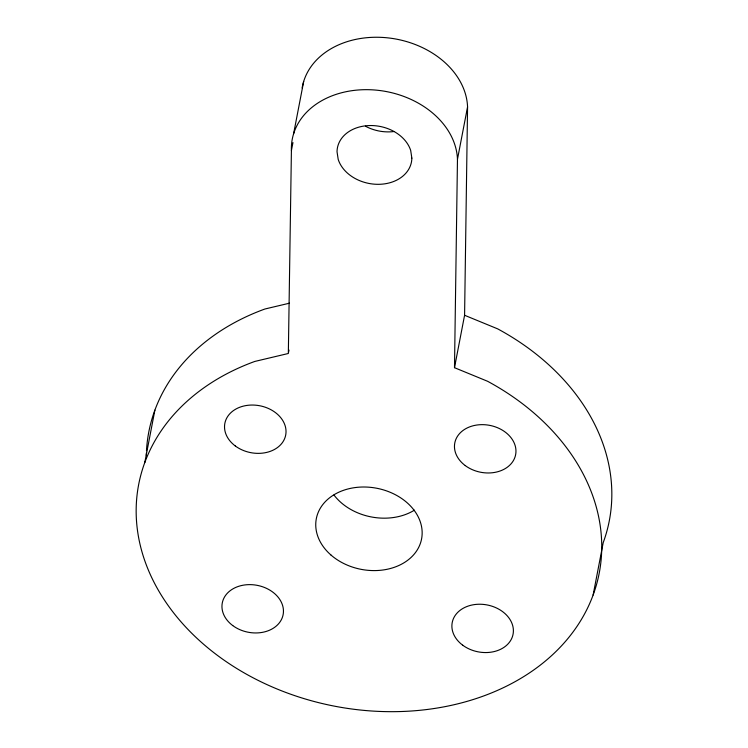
<?xml version="1.0" encoding="UTF-8"?>
<svg xmlns="http://www.w3.org/2000/svg" width="748" height="748" viewBox="0 0 748 748"><rect width="100%" height="100%" fill="white"/><g stroke="black" fill="none" stroke-linecap="round" stroke-linejoin="round"><path stroke-width="1.12" d="M292.954 142.578L291.411 150.554L288.335 353.486L254.816 361.434A234.498 180.679 10.9 0 0 188.964 630.452A234.498 180.679 10.9 0 0 545.591 660.867A234.498 180.679 10.9 0 0 487.593 381.284L454.494 367.689L457.467 159.305L467.565 106.889A83.673 64.478 10.9 0 0 388.53 37.942A83.673 64.478 10.9 0 0 302.136 87.993M454.494 367.689L464.583 315.273L467.565 106.889M144.785 462.573L154.883 410.147M293.59 133.855L303.688 81.429M288.56 352.345L288.99 350.064M593.117 595.034L603.215 542.609A234.498 180.679 10.9 0 0 497.682 328.868L464.583 315.273M289.495 303.183L264.914 309.008A234.498 180.679 10.9 0 0 146.477 450.782M146.299 455.382A234.498 180.679 10.9 0 1 146.365 453.082M393.813 131.554A37.69 29.041 10.9 0 1 365.473 126.216M414.411 510.173A53.604 41.299 10.9 0 1 333.963 495.017M291.411 150.554A83.673 64.478 10.9 0 1 371.915 89.816A83.673 64.478 10.9 0 1 457.467 159.305M411.849 158.118L410.689 150.451A37.69 29.041 10.9 0 0 369.97 125.542A37.69 29.041 10.9 0 0 337.03 151.741L338.199 159.408A37.69 29.041 10.9 0 0 378.909 184.317A37.69 29.041 10.9 0 0 411.849 158.118M465.247 465.583A30.986 23.88 10.9 0 0 515.456 455.495A30.986 23.88 10.9 0 0 474.915 425.36A30.986 23.88 10.9 0 0 465.247 465.583M235.311 445.976A30.986 23.88 10.9 0 0 285.521 435.878A30.986 23.88 10.9 0 0 244.979 405.753A30.986 23.88 10.9 0 0 235.311 445.976M330.915 554.979A53.604 41.299 10.9 0 0 420.189 543.936A53.604 41.299 10.9 0 0 355.758 487.49A53.604 41.299 10.9 0 0 330.915 554.979M232.74 625.562A30.986 23.88 10.9 0 0 282.95 615.464A30.986 23.88 10.9 0 0 242.408 585.338A30.986 23.88 10.9 0 0 232.74 625.562M462.675 645.169A30.986 23.88 10.9 0 0 512.885 635.08A30.986 23.88 10.9 0 0 472.343 604.945A30.986 23.88 10.9 0 0 462.675 645.169"/></g></svg>
